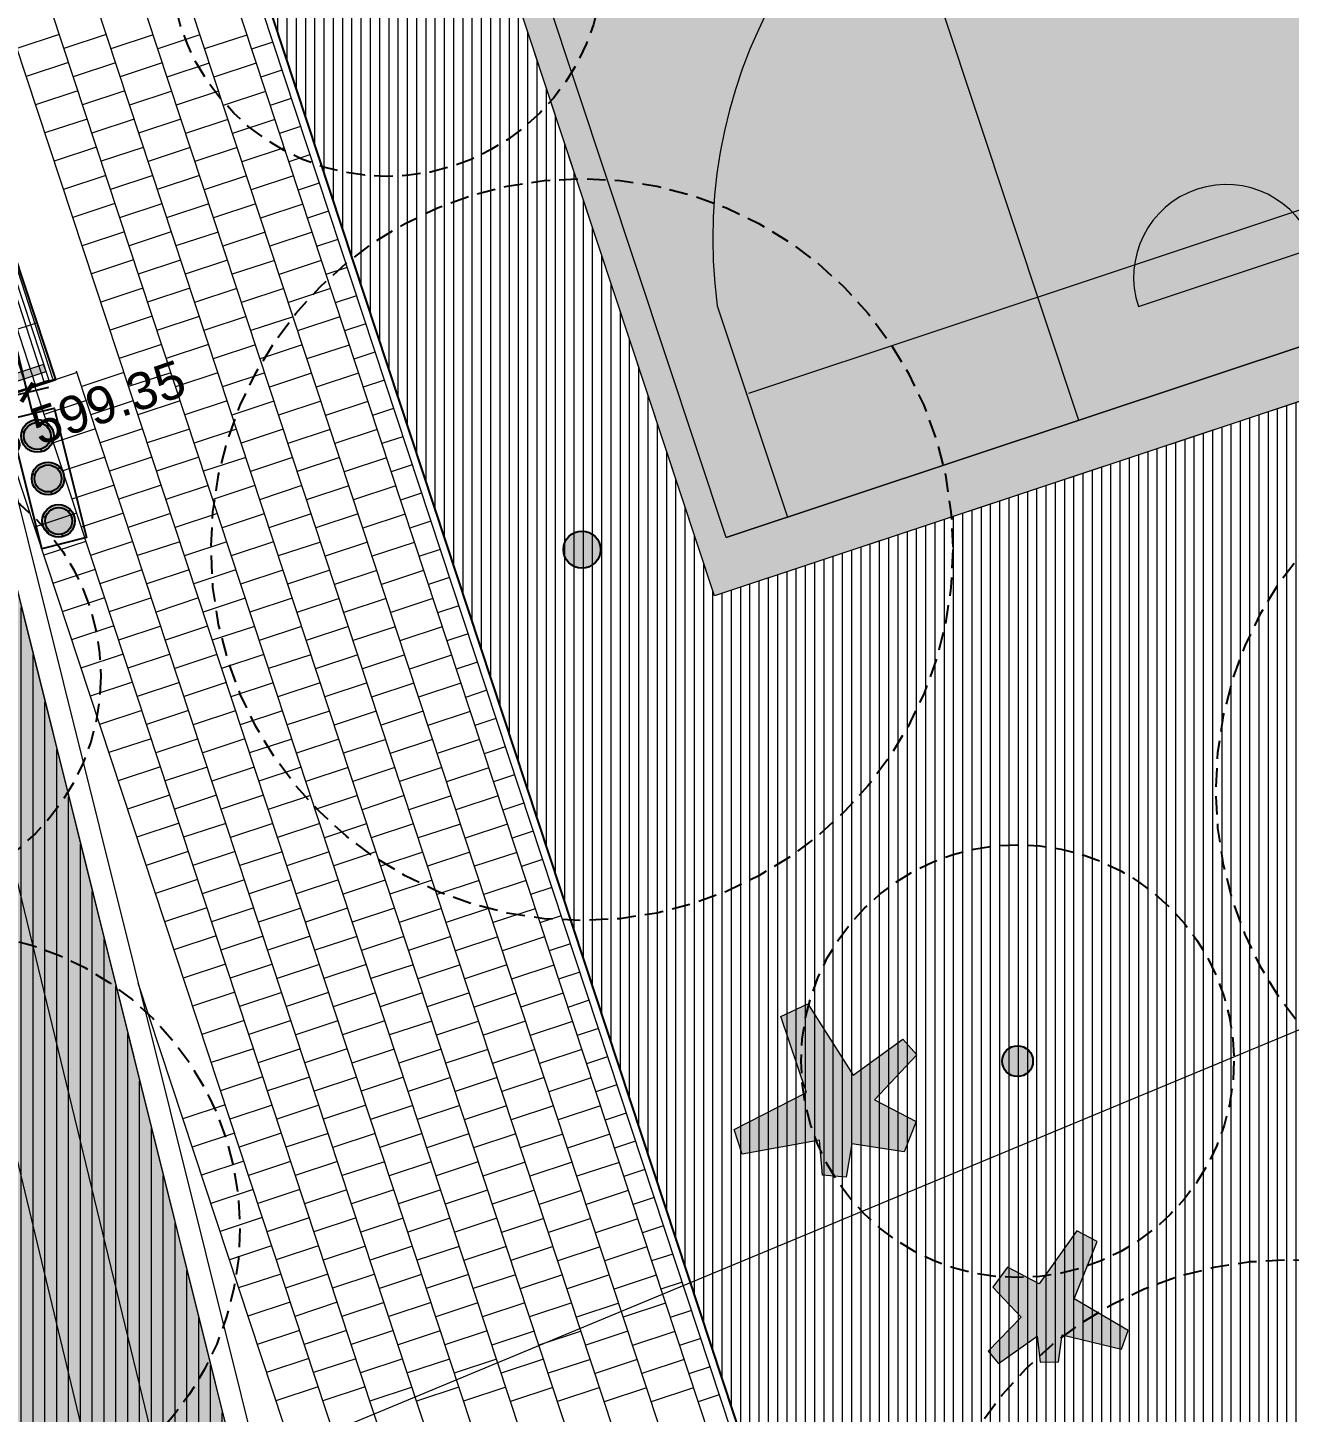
# Model space of a CAD drawing. Header units: metres. Extents: x 678805 to 1359287, y 2747329 to 5497370.
# Drawn here: x 679968.85 to 679985.86, y 2748703.69 to 2748722.35 of the extents above; entities that cross this region are included whole.
import ezdxf
from ezdxf.enums import TextEntityAlignment as Align

# ---------------------------------------------------------------- set-up
doc = ezdxf.new("R2010")
doc.units = ezdxf.units.M
doc.linetypes.add('XREF_MON_BUILDINGS$0$DASHEDX2', pattern=[1.5, 1, -0.5])
doc.linetypes.add('XREF_MON_SFT_TREES$0$HIDDEN', pattern=[0.375, 0.25, -0.125])
for name, color, linetype in [('00_XREF_MON_HSC_PAVEMENT', 7, 'Continuous'), ('00_XREF_TWQ_BUILDINGS', 7, 'Continuous'), ('00_XREF_TWQ_SFT_TREES', 7, 'Continuous'), ('XREF_MON_BUILDINGS$0$02-L-05 Stair_Levels', 81, 'Continuous'), ('XREF_MON_BUILDINGS$0$COTAUX', 7, 'Continuous'), ('XREF_MON_GENERAL_LAYOUT$0$02-L-Edge Line Step -10cm', 6, 'Continuous'), ('XREF_MON_GENERAL_LAYOUT$0$02-L-Plan Change', 8, 'Continuous'), ('XREF_MON_HSC_FURNITURE$0$02-L-litter bin', 8, 'Continuous'), ('XREF_MON_SFT_TREES$0$SL_TREE_CANOPY', 251, 'XREF_MON_SFT_TREES$0$HIDDEN'), ('XREF_MON_SFT_TREES$0$SL_TREE_TRUNK', 251, 'Continuous')]:
    doc.layers.add(name, color=color, linetype=linetype)
for name, color, linetype, true_color in [('02-L-Waterfeatures 01', 7, 'Continuous', 0x4da6ff), ('XREF_MON_HSC_PAVEMENT$0$03-TR-Pavement_00_Dry Swale', 7, 'Continuous', 0x6e5d3a), ('XREF_MON_HSC_PAVEMENT$0$03-TR-Pavement_12_Acrylic Paint (Double Layer)', 7, 'Continuous', 0xeddfde), ('XREF_MON_SFT_TREES$0$SL_TREE_ACACIA_ETBAICA', 7, 'Continuous', 0x405700), ('XREF_MON_SFT_TREES$0$SL_TREE_ACACIA_NILOTICA', 7, 'Continuous', 0x264d00), ('XREF_MON_SFT_TREES$0$SL_TREE_ALBIZIA_LEBBECK', 7, 'Continuous', 0xa3a300), ('XREF_MON_SFT_TREES$0$SL_TREE_AZADIRACHTA_INDICA', 7, 'Continuous', 0x9ec82d)]:
    doc.layers.add(name, color=color, linetype=linetype, true_color=true_color)
for name, color, linetype, lineweight in [('XREF_MON_GENERAL_LAYOUT$0$02-L-Level Curves 0.25-0.75m', 33, 'Continuous', 5), ('XREF_MON_GENERAL_LAYOUT$0$02-L-Material Change', 251, 'Continuous', 5), ('XREF_MON_HSC_FURNITURE$0$03-PG-CBIncluded', 8, 'Continuous', 5), ('XREF_MON_HSC_FURNITURE$0$05-Railing', 8, 'Continuous', 13), ('XREF_MON_HSC_PAVEMENT$0$03-TR-Pavement_04_Dry Meadow_', 54, 'Continuous', 5)]:
    doc.layers.add(name, color=color, linetype=linetype, lineweight=lineweight)
doc.layers.add('XREF_MON_HSC_FURNITURE$0$00-AUX', color=2, linetype='Continuous', plot=False)
for name, color, linetype, lineweight, true_color in [('XREF_MON_HSC_PAVEMENT$0$02-L-Joints-Paviment_07_Natural Stone', 7, 'Continuous', 5, 0x998833), ('XREF_MON_HSC_PAVEMENT$0$02-L-Joints-Paviment_07_Precast Concrete Blocks 60X40', 7, 'Continuous', 5, 0x999999), ('XREF_MON_HSC_PAVEMENT$0$03-TR-Pavement_02_Sealed Gravel', 7, 'Continuous', 5, 0x38321e), ('XREF_MON_HSC_PAVEMENT$0$03-TR-Pavement_04_Dry Meadow_2', 7, 'Continuous', 5, 0xe2c75d), ('XREF_MON_HSC_PAVEMENT$0$03-TR-Pavement_07_Precast Concrete Blocks 60X40', 7, 'Continuous', 5, 0x999999), ('XREF_MON_HSC_PAVEMENT$0$03-TR-Pavement_08_Natural Stone Bleachers', 7, 'Continuous', 5, 0x969696)]:
    doc.layers.add(name, color=color, linetype=linetype, lineweight=lineweight, true_color=true_color)
doc.layers.get('XREF_MON_SFT_TREES$0$SL_TREE_ACACIA_ETBAICA').off()
doc.layers.get('XREF_MON_SFT_TREES$0$SL_TREE_ACACIA_NILOTICA').off()
doc.layers.get('XREF_MON_SFT_TREES$0$SL_TREE_ALBIZIA_LEBBECK').off()
doc.layers.get('XREF_MON_SFT_TREES$0$SL_TREE_AZADIRACHTA_INDICA').off()
doc.styles.add('XREF_MON_BUILDINGS$0$E200', font='verdana.ttf', dxfattribs={"height": 0.4})
doc.styles.add('XREF_MON_BUILDINGS$0$Standard', font='arial.ttf')
doc.styles.add('XREF_MON_GENERAL_LAYOUT$0$Standard', font='arial.ttf')
doc.dimstyles.new('XREF_MON_BUILDINGS$0$E200', dxfattribs={"dimscale": 0.03, "dimtxt": 12, "dimasz": 1, "dimexe": 0.1, "dimexo": 1, "dimgap": 4, "dimtad": 1, "dimzin": 0, "dimdsep": 46, "dimtxsty": 'XREF_MON_BUILDINGS$0$E200', "dimblk1": 'XREF_MON_BUILDINGS$0$LINCOT200', "dimblk2": 'XREF_MON_BUILDINGS$0$LINCOT200', "dimsah": 1, "dimcen": 0.1, "dimdle": 0.1, "dimse1": 1, "dimse2": 1, "dimclrt": 256, "dimadec": 0, "dimazin": 0, "dimtfac": 0.015385, "dimtofl": 0, "dimtmove": 0, "dimatfit": 3, "dimldrblk": 'XREF_MON_BUILDINGS$0$LINCOT200', "dimfxl": 1, "dimtolj": 1, "dimtzin": 0, "dimarcsym": 0})

# ---------------------------------------------------------------- blocks, each defined once
blk = doc.blocks.new('*U211')
at = {"linetype": 'XREF_MON_BUILDINGS$0$DASHEDX2', "ltscale": 0.5}
for points in [[(0, -1.5), (0, 1.5)], [(1.5, 0), (-1.5, 0)]]:
    blk.add_lwpolyline(points, dxfattribs=at)
blk.add_circle((0, 0), 0.75)
at = {"ltscale": 0.3, "style": 'XREF_MON_BUILDINGS$0$Standard'}
blk.add_attdef('COTES', text='', height=2, dxfattribs=at).set_placement((4.417, -2.215), align=Align.MIDDLE)
blk = doc.blocks.new('XREF_MON_BUILDINGS$0$LINCOT200')
for p, q in [((0, -10), (0, 10)), ((0, 0), (10, 0))]:
    blk.add_line(p, q)
at = {"const_width": 1.88}
blk.add_lwpolyline([(3.54, -3.54), (-3.54, 3.54)], dxfattribs=at)
at = {"layer": 'XREF_MON_BUILDINGS$0$COTAUX'}
blk.add_line((0, 0), (-1.25, 0), dxfattribs=at)
blk = doc.blocks.new('*D127')
at = {"layer": 'DEFPOINTS', "color": 0, "ltscale": 0.3, "transparency": 16777216}
for p in [(679961.842, 2748746.295), (679961.083, 2748746.111), (679968.087, 2748717.252)]:
    blk.add_point(p, dxfattribs=at)
at = {"layer": 'XREF_MON_BUILDINGS$0$02-L-05 Stair_Levels', "color": 0, "lineweight": -2, "ltscale": 0.3, "transparency": 16777216}
blk.add_line((679968.838, 2748717.466), (679961.849, 2748746.266), dxfattribs=at)
at = {"layer": 'XREF_MON_BUILDINGS$0$02-L-05 Stair_Levels', "color": 0, "lineweight": -2, "ltscale": 0.3, "transparency": 16777216, "xscale": 0.03, "yscale": 0.03, "zscale": 0.03}
for p, rotation in [((679961.842, 2748746.295), 103.6409030613184), ((679968.845, 2748717.437), 283.6409030613183)]:
    blk.add_blockref('XREF_MON_BUILDINGS$0$LINCOT200', p, dxfattribs=dict(at, rotation=rotation))
at = {"layer": 'XREF_MON_BUILDINGS$0$02-L-05 Stair_Levels', "ltscale": 0.3, "transparency": 16777216, "insert": (679965.663, 2748731.943), "char_height": 0.4, "attachment_point": 5, "rotation": 283.6409, "style": 'XREF_MON_BUILDINGS$0$E200'}
blk.add_mtext('\\A1;29.70', dxfattribs=at)
blk = doc.blocks.new('XREF_MON_SFT_TREES$0$Acacia etbaica')
h = blk.add_hatch()
h.set_pattern_fill('ANSI31', color=256, scale=0.1)
edge = h.paths.add_edge_path()
edge.add_arc((0, 0), 3, 0, 360)
at = {"layer": 'XREF_MON_SFT_TREES$0$SL_TREE_TRUNK'}
h = blk.add_hatch(color=256, dxfattribs=at)
h.dxf.hatch_style = 1
edge = h.paths.add_edge_path()
edge.add_arc((0, 0), 0.15, 286.4511, 569.1271)
edge.add_arc((0, 0), 0.15, 209.1271, 286.4511)
at = {"layer": 'XREF_MON_SFT_TREES$0$SL_TREE_CANOPY'}
blk.add_circle((0, 0), 3, dxfattribs=at)
at = {"layer": 'XREF_MON_SFT_TREES$0$SL_TREE_TRUNK'}
blk.add_circle((0, 0), 0.15, dxfattribs=at)
blk.add_circle((0, 0), 0.15, dxfattribs=at)
blk = doc.blocks.new('XREF_MON_SFT_TREES$0$Albizia_lebbeck')
h = blk.add_hatch()
h.set_pattern_fill('ANSI31', color=256, scale=0.1)
edge = h.paths.add_edge_path()
edge.add_arc((0, 0), 5, -25.4481, 334.5519)
at = {"layer": 'XREF_MON_SFT_TREES$0$SL_TREE_TRUNK'}
h = blk.add_hatch(color=256, dxfattribs=at)
h.dxf.hatch_style = 1
edge = h.paths.add_edge_path()
edge.add_arc((0, 0), 0.25, 0, 360)
at = {"layer": 'XREF_MON_SFT_TREES$0$SL_TREE_CANOPY', "linetype": 'XREF_MON_SFT_TREES$0$HIDDEN'}
blk.add_circle((0, 0), 5, dxfattribs=at)
at = {"layer": 'XREF_MON_SFT_TREES$0$SL_TREE_TRUNK'}
blk.add_circle((0, 0), 0.25, dxfattribs=at)
blk = doc.blocks.new('XREF_MON_SFT_TREES$0$Acacia Nilotica D')
h = blk.add_hatch()
h.set_pattern_fill('ANSI31', color=256, scale=0.1)
edge = h.paths.add_edge_path()
edge.add_arc((0, 0), 4, -0.0001, 359.9999)
at = {"layer": 'XREF_MON_SFT_TREES$0$SL_TREE_TRUNK'}
h = blk.add_hatch(color=256, dxfattribs=at)
h.dxf.hatch_style = 1
edge = h.paths.add_edge_path()
edge.add_arc((0, 0), 0.25, 0, 360)
at = {"layer": 'XREF_MON_SFT_TREES$0$SL_TREE_CANOPY', "linetype": 'XREF_MON_SFT_TREES$0$HIDDEN'}
blk.add_circle((0, 0), 4, dxfattribs=at)
at = {"layer": 'XREF_MON_SFT_TREES$0$SL_TREE_TRUNK'}
blk.add_circle((0, 0), 0.25, dxfattribs=at)
blk = doc.blocks.new('XREF_MON_SFT_TREES$0$Azadiracta.C')
h = blk.add_hatch()
h.set_pattern_fill('ANSI31', color=256, scale=0.08333)
edge = h.paths.add_edge_path()
edge.add_arc((0, 0), 2.917, 0, 360)
at = {"layer": 'XREF_MON_SFT_TREES$0$SL_TREE_TRUNK'}
h = blk.add_hatch(color=256, dxfattribs=at)
h.dxf.hatch_style = 1
edge = h.paths.add_edge_path()
edge.add_arc((0, 0), 0.208, 0, 360)
at = {"layer": 'XREF_MON_SFT_TREES$0$SL_TREE_CANOPY', "linetype": 'XREF_MON_SFT_TREES$0$HIDDEN'}
blk.add_circle((0, 0), 2.917, dxfattribs=at)
at = {"layer": 'XREF_MON_SFT_TREES$0$SL_TREE_TRUNK'}
blk.add_circle((0, 0), 0.208, dxfattribs=at)
blk = doc.blocks.new('XREF_MON_SFT_TREES')
at = {"layer": 'XREF_MON_SFT_TREES$0$SL_TREE_ACACIA_ETBAICA', "rotation": 25.44812939262281}
blk.add_blockref('XREF_MON_SFT_TREES$0$Acacia etbaica', (679966.836, 2748713.613), dxfattribs=at)
at = {"layer": 'XREF_MON_SFT_TREES$0$SL_TREE_ACACIA_NILOTICA', "rotation": 25.44819483249446}
blk.add_blockref('XREF_MON_SFT_TREES$0$Acacia Nilotica D', (679967.713, 2748706.168), dxfattribs=at)
at = {"layer": 'XREF_MON_SFT_TREES$0$SL_TREE_ALBIZIA_LEBBECK', "rotation": 25.44812939262281}
for p in [(679976.323, 2748715.317), (679989.87, 2748712.075), (679985.847, 2748700.747)]:
    blk.add_blockref('XREF_MON_SFT_TREES$0$Albizia_lebbeck', p, dxfattribs=at)
at = {"layer": 'XREF_MON_SFT_TREES$0$SL_TREE_AZADIRACHTA_INDICA'}
for p in [(679973.692, 2748723.263), (679982.195, 2748708.423)]:
    blk.add_blockref('XREF_MON_SFT_TREES$0$Azadiracta.C', p, dxfattribs=at)
blk = doc.blocks.new('XREF_MON_HSC_PAVEMENT')
at = {"layer": 'XREF_MON_HSC_PAVEMENT$0$03-TR-Pavement_02_Sealed Gravel', "linetype": 'Continuous'}
h = blk.add_hatch(dxfattribs=at)
h.set_pattern_fill('ANSI31', color=256, scale=0.0393, angle=45)
h.set_pattern_definition([(90, (652974.11672, 2717198.73223), (-0.1247775, 0), [])])
h.paths.add_polyline_path([(679968.866, 2748742.603), (679983.868, 2748747.571), (679993.107, 2748719.677), (679978.111, 2748714.692)], flags=16)
h.paths.add_polyline_path([(679998.133, 2748710.307), (680003.902, 2748713.034), (680005.419, 2748708.439), (680000.185, 2748705.967)], flags=16)
h.paths.add_polyline_path([(679963.902, 2748747.461), (679988.621, 2748759.303), (680006.998, 2748703.659), (679982.255, 2748691.885)])
at = {"layer": 'XREF_MON_HSC_PAVEMENT$0$03-TR-Pavement_04_Dry Meadow_', "linetype": 'Continuous'}
h = blk.add_hatch(dxfattribs=at)
h.set_pattern_fill('ANSI31', color=256, scale=0.0502, angle=45)
h.paths.add_polyline_path([(679956.694, 2748713.49), (679968.087, 2748717.252), (679975.132, 2748689.046), (679963.901, 2748691.661)])
at = {"layer": 'XREF_MON_HSC_PAVEMENT$0$03-TR-Pavement_04_Dry Meadow_2', "ltscale": 2, "transparency": 33554687}
h = blk.add_hatch(dxfattribs=at)
h.set_pattern_fill('AR-CONC', color=256, scale=0.0067, angle=290)
h.paths.add_polyline_path([(679956.694, 2748713.49), (679968.087, 2748717.252), (679975.132, 2748689.046), (679963.901, 2748691.661)])
at = {"layer": 'XREF_MON_HSC_PAVEMENT$0$03-TR-Pavement_08_Natural Stone Bleachers', "ltscale": 0.3}
h = blk.add_hatch(dxfattribs=at)
h.set_pattern_fill('ANSI31', color=256, scale=0.0393, angle=243)
h.set_pattern_definition([(288, (0, 0), (0.118670454462, 0.0385583680156), [])])
h.paths.add_polyline_path([(679968.087, 2748717.252), (679969.226, 2748717.629), (679964.585, 2748731.682), (679965.726, 2748732.058), (679961.083, 2748746.111), (679960.331, 2748744.575), (679959.574, 2748743.028), (679958.822, 2748741.493), (679958.069, 2748739.947), (679957.31, 2748738.404), (679956.555, 2748736.863), (679955.803, 2748735.327), (679955.046, 2748733.78), (679954.295, 2748732.24), (679953.536, 2748730.698), (679952.782, 2748729.156), (679952.027, 2748727.615), (679956.694, 2748713.49)])
at = {"layer": 'XREF_MON_HSC_PAVEMENT$0$03-TR-Pavement_12_Acrylic Paint (Double Layer)', "linetype": 'Continuous'}
h = blk.add_hatch(color=256, dxfattribs=at)
h.dxf.hatch_style = 1
h.paths.add_polyline_path([(679968.866, 2748742.603), (679983.868, 2748747.571), (679993.107, 2748719.677), (679978.111, 2748714.692)])
at = {"layer": 'XREF_MON_HSC_PAVEMENT$0$02-L-Joints-Paviment_07_Natural Stone'}
blk.add_lwpolyline([(679968.979, 2748718.373), (679956.444, 2748714.25)], dxfattribs=at)
at = {"layer": 'XREF_MON_HSC_PAVEMENT$0$02-L-Joints-Paviment_07_Precast Concrete Blocks 60X40'}
for points in [[(679969.276, 2748722.259), (679968.706, 2748722.071)], [(679969.908, 2748722.258), (679969.339, 2748722.069)], [(679970.541, 2748722.256), (679969.971, 2748722.068)], [(679971.173, 2748722.254), (679970.604, 2748722.066)], [(679971.806, 2748722.252), (679971.236, 2748722.064)], [(679972.154, 2748722.157), (679971.868, 2748722.062)], [(679969.401, 2748721.88), (679968.832, 2748721.691)], [(679970.034, 2748721.878), (679969.464, 2748721.69)], [(679970.666, 2748721.876), (679970.097, 2748721.688)], [(679971.299, 2748721.874), (679970.729, 2748721.686)], [(679971.931, 2748721.872), (679971.361, 2748721.684)], [(679972.279, 2748721.777), (679971.994, 2748721.683)], [(679969.527, 2748721.5), (679968.957, 2748721.312)], [(679970.159, 2748721.498), (679969.59, 2748721.31)], [(679970.792, 2748721.496), (679970.222, 2748721.308)], [(679971.424, 2748721.494), (679970.854, 2748721.306)], [(679972.057, 2748721.493), (679971.487, 2748721.304)], [(679972.404, 2748721.397), (679972.119, 2748721.303)], [(679969.652, 2748721.12), (679969.082, 2748720.932)], [(679970.285, 2748721.118), (679969.715, 2748720.93)], [(679970.917, 2748721.116), (679970.347, 2748720.928)], [(679971.55, 2748721.115), (679970.98, 2748720.926)], [(679972.182, 2748721.113), (679971.612, 2748720.925)], [(679972.53, 2748721.017), (679972.245, 2748720.923)], [(679969.778, 2748720.74), (679969.208, 2748720.552)], [(679970.41, 2748720.738), (679969.84, 2748720.55)], [(679971.043, 2748720.737), (679970.473, 2748720.548)], [(679971.675, 2748720.735), (679971.105, 2748720.547)], [(679972.307, 2748720.733), (679971.738, 2748720.545)], [(679972.655, 2748720.637), (679972.37, 2748720.543)], [(679969.903, 2748720.36), (679969.333, 2748720.172)], [(679970.536, 2748720.358), (679969.966, 2748720.17)], [(679971.168, 2748720.357), (679970.598, 2748720.169)], [(679971.8, 2748720.355), (679971.231, 2748720.167)], [(679972.433, 2748720.353), (679971.863, 2748720.165)], [(679972.781, 2748720.257), (679972.496, 2748720.163)], [(679970.028, 2748719.98), (679969.459, 2748719.792)], [(679970.661, 2748719.979), (679970.091, 2748719.79)], [(679971.293, 2748719.977), (679970.724, 2748719.789)], [(679971.926, 2748719.975), (679971.356, 2748719.787)], [(679972.558, 2748719.973), (679971.989, 2748719.785)], [(679972.906, 2748719.878), (679972.621, 2748719.783)], [(679970.154, 2748719.601), (679969.584, 2748719.412)], [(679970.786, 2748719.599), (679970.217, 2748719.411)], [(679971.419, 2748719.597), (679970.849, 2748719.409)], [(679972.051, 2748719.595), (679971.482, 2748719.407)], [(679972.684, 2748719.594), (679972.114, 2748719.405)], [(679973.032, 2748719.498), (679972.746, 2748719.404)], [(679970.279, 2748719.221), (679969.71, 2748719.033)], [(679970.912, 2748719.219), (679970.342, 2748719.031)], [(679971.544, 2748719.217), (679970.975, 2748719.029)], [(679972.177, 2748719.215), (679971.607, 2748719.027)], [(679972.809, 2748719.214), (679972.239, 2748719.026)], [(679973.157, 2748719.118), (679972.872, 2748719.024)], [(679970.405, 2748718.841), (679969.835, 2748718.653)], [(679971.037, 2748718.839), (679970.468, 2748718.651)], [(679971.67, 2748718.837), (679971.1, 2748718.649)], [(679972.302, 2748718.836), (679971.732, 2748718.647)], [(679972.935, 2748718.834), (679972.365, 2748718.646)], [(679973.283, 2748718.738), (679972.997, 2748718.644)], [(679970.53, 2748718.461), (679969.961, 2748718.273)], [(679971.163, 2748718.459), (679970.593, 2748718.271)], [(679971.795, 2748718.458), (679971.225, 2748718.269)], [(679972.428, 2748718.456), (679971.858, 2748718.268)], [(679973.06, 2748718.454), (679972.49, 2748718.266)], [(679973.408, 2748718.358), (679973.123, 2748718.264)], [(679970.656, 2748718.081), (679970.086, 2748717.893)], [(679971.288, 2748718.079), (679970.718, 2748717.891)], [(679971.921, 2748718.078), (679971.351, 2748717.89)], [(679972.553, 2748718.076), (679971.983, 2748717.888)], [(679973.185, 2748718.074), (679972.616, 2748717.886)], [(679973.533, 2748717.978), (679973.248, 2748717.884)], [(679969.516, 2748717.705), (679968.946, 2748717.517)], [(679970.149, 2748717.703), (679969.579, 2748717.515)], [(679970.781, 2748717.701), (679970.211, 2748717.513)], [(679971.414, 2748717.7), (679970.844, 2748717.512)], [(679972.046, 2748717.698), (679971.476, 2748717.51)], [(679972.678, 2748717.696), (679972.109, 2748717.508)], [(679973.311, 2748717.694), (679972.741, 2748717.506)], [(679973.659, 2748717.599), (679973.374, 2748717.504)], [(679969.642, 2748717.325), (679969.072, 2748717.137)], [(679970.274, 2748717.323), (679969.704, 2748717.135)], [(679970.907, 2748717.322), (679970.337, 2748717.133)], [(679971.539, 2748717.32), (679970.969, 2748717.132)], [(679972.171, 2748717.318), (679971.602, 2748717.13)], [(679972.804, 2748717.316), (679972.234, 2748717.128)], [(679973.436, 2748717.315), (679972.867, 2748717.126)], [(679973.784, 2748717.219), (679973.499, 2748717.125)], [(679969.767, 2748716.945), (679969.197, 2748716.757)], [(679970.399, 2748716.944), (679969.83, 2748716.755)], [(679971.032, 2748716.942), (679970.462, 2748716.754)], [(679971.664, 2748716.94), (679971.095, 2748716.752)], [(679972.297, 2748716.938), (679971.727, 2748716.75)], [(679972.929, 2748716.936), (679972.36, 2748716.748)], [(679973.562, 2748716.935), (679972.992, 2748716.747)], [(679973.91, 2748716.839), (679973.624, 2748716.745)], [(679969.892, 2748716.565), (679969.323, 2748716.377)], [(679970.525, 2748716.564), (679969.955, 2748716.376)], [(679971.157, 2748716.562), (679970.588, 2748716.374)], [(679971.79, 2748716.56), (679971.22, 2748716.372)], [(679972.422, 2748716.558), (679971.853, 2748716.37)], [(679973.055, 2748716.557), (679972.485, 2748716.369)], [(679973.687, 2748716.555), (679973.117, 2748716.367)], [(679974.035, 2748716.459), (679973.75, 2748716.365)], [(679970.018, 2748716.186), (679969.448, 2748715.998)], [(679970.65, 2748716.184), (679970.081, 2748715.996)], [(679971.283, 2748716.182), (679970.713, 2748715.994)], [(679971.915, 2748716.18), (679971.346, 2748715.992)], [(679972.548, 2748716.179), (679971.978, 2748715.99)], [(679973.18, 2748716.177), (679972.61, 2748715.989)], [(679973.813, 2748716.175), (679973.243, 2748715.987)], [(679974.161, 2748716.079), (679973.875, 2748715.985)], [(679969.511, 2748715.808), (679968.941, 2748715.619)], [(679970.143, 2748715.806), (679969.574, 2748715.618)], [(679970.776, 2748715.804), (679970.206, 2748715.616)], [(679971.408, 2748715.802), (679970.839, 2748715.614)], [(679972.041, 2748715.801), (679971.471, 2748715.612)], [(679972.673, 2748715.799), (679972.103, 2748715.611)], [(679973.306, 2748715.797), (679972.736, 2748715.609)], [(679973.938, 2748715.795), (679973.368, 2748715.607)], [(679974.286, 2748715.7), (679974.001, 2748715.605)], [(679969.636, 2748715.428), (679969.067, 2748715.24)], [(679970.269, 2748715.426), (679969.699, 2748715.238)], [(679970.901, 2748715.424), (679970.331, 2748715.236)], [(679971.534, 2748715.422), (679970.964, 2748715.234)], [(679972.166, 2748715.421), (679971.596, 2748715.233)], [(679972.799, 2748715.419), (679972.229, 2748715.231)], [(679973.431, 2748715.417), (679972.861, 2748715.229)], [(679974.063, 2748715.415), (679973.494, 2748715.227)], [(679974.411, 2748715.32), (679974.126, 2748715.226)], [(679969.762, 2748715.048), (679969.192, 2748714.86)], [(679970.394, 2748715.046), (679969.824, 2748714.858)], [(679971.027, 2748715.044), (679970.457, 2748714.856)], [(679971.659, 2748715.043), (679971.089, 2748714.855)], [(679972.292, 2748715.041), (679971.722, 2748714.853)], [(679972.924, 2748715.039), (679972.354, 2748714.851)], [(679973.556, 2748715.037), (679972.987, 2748714.849)], [(679974.189, 2748715.036), (679973.619, 2748714.847)], [(679974.537, 2748714.94), (679974.252, 2748714.846)], [(679969.887, 2748714.668), (679969.317, 2748714.48)], [(679970.52, 2748714.666), (679969.95, 2748714.478)], [(679971.152, 2748714.665), (679970.582, 2748714.476)], [(679971.785, 2748714.663), (679971.215, 2748714.475)], [(679972.417, 2748714.661), (679971.847, 2748714.473)], [(679973.049, 2748714.659), (679972.48, 2748714.471)], [(679973.682, 2748714.658), (679973.112, 2748714.469)], [(679974.314, 2748714.656), (679973.745, 2748714.468)], [(679974.662, 2748714.56), (679974.377, 2748714.466)], [(679970.013, 2748714.288), (679969.443, 2748714.1)], [(679970.645, 2748714.287), (679970.075, 2748714.098)], [(679971.277, 2748714.285), (679970.708, 2748714.097)], [(679971.91, 2748714.283), (679971.34, 2748714.095)], [(679972.542, 2748714.281), (679971.973, 2748714.093)], [(679973.175, 2748714.279), (679972.605, 2748714.091)], [(679973.807, 2748714.278), (679973.238, 2748714.09)], [(679974.44, 2748714.276), (679973.87, 2748714.088)], [(679974.788, 2748714.18), (679974.503, 2748714.086)], [(679970.138, 2748713.908), (679969.568, 2748713.72)], [(679970.77, 2748713.907), (679970.201, 2748713.719)], [(679971.403, 2748713.905), (679970.833, 2748713.717)], [(679972.035, 2748713.903), (679971.466, 2748713.715)], [(679972.668, 2748713.901), (679972.098, 2748713.713)], [(679973.3, 2748713.9), (679972.731, 2748713.712)], [(679973.933, 2748713.898), (679973.363, 2748713.71)], [(679974.565, 2748713.896), (679973.996, 2748713.708)], [(679974.913, 2748713.8), (679974.628, 2748713.706)], [(679970.263, 2748713.529), (679969.694, 2748713.341)], [(679970.896, 2748713.527), (679970.326, 2748713.339)], [(679971.528, 2748713.525), (679970.959, 2748713.337)], [(679972.161, 2748713.523), (679971.591, 2748713.335)], [(679972.793, 2748713.522), (679972.224, 2748713.333)], [(679973.426, 2748713.52), (679972.856, 2748713.332)], [(679974.058, 2748713.518), (679973.488, 2748713.33)], [(679974.691, 2748713.516), (679974.121, 2748713.328)], [(679975.039, 2748713.421), (679974.753, 2748713.326)], [(679970.389, 2748713.149), (679969.819, 2748712.961)], [(679971.021, 2748713.147), (679970.452, 2748712.959)], [(679971.654, 2748713.145), (679971.084, 2748712.957)], [(679972.286, 2748713.144), (679971.717, 2748712.955)], [(679972.919, 2748713.142), (679972.349, 2748712.954)], [(679973.551, 2748713.14), (679972.981, 2748712.952)], [(679974.184, 2748713.138), (679973.614, 2748712.95)], [(679974.816, 2748713.136), (679974.246, 2748712.948)], [(679975.164, 2748713.041), (679974.879, 2748712.947)], [(679970.514, 2748712.769), (679969.945, 2748712.581)], [(679971.147, 2748712.767), (679970.577, 2748712.579)], [(679971.779, 2748712.765), (679971.21, 2748712.577)], [(679972.412, 2748712.764), (679971.842, 2748712.576)], [(679973.044, 2748712.762), (679972.474, 2748712.574)], [(679973.677, 2748712.76), (679973.107, 2748712.572)], [(679974.309, 2748712.758), (679973.739, 2748712.57)], [(679974.942, 2748712.757), (679974.372, 2748712.569)], [(679975.289, 2748712.661), (679975.004, 2748712.567)], [(679970.64, 2748712.389), (679970.07, 2748712.201)], [(679971.272, 2748712.387), (679970.703, 2748712.199)], [(679971.905, 2748712.386), (679971.335, 2748712.198)], [(679972.537, 2748712.384), (679971.967, 2748712.196)], [(679973.17, 2748712.382), (679972.6, 2748712.194)], [(679973.802, 2748712.38), (679973.232, 2748712.192)], [(679974.434, 2748712.379), (679973.865, 2748712.19)], [(679975.067, 2748712.377), (679974.497, 2748712.189)], [(679975.415, 2748712.281), (679975.13, 2748712.187)], [(679970.765, 2748712.009), (679970.195, 2748711.821)], [(679971.398, 2748712.008), (679970.828, 2748711.819)], [(679972.03, 2748712.006), (679971.46, 2748711.818)], [(679972.663, 2748712.004), (679972.093, 2748711.816)], [(679973.295, 2748712.002), (679972.725, 2748711.814)], [(679973.927, 2748712.001), (679973.358, 2748711.812)], [(679974.56, 2748711.999), (679973.99, 2748711.811)], [(679975.192, 2748711.997), (679974.623, 2748711.809)], [(679975.54, 2748711.901), (679975.255, 2748711.807)], [(679970.891, 2748711.63), (679970.321, 2748711.441)], [(679971.523, 2748711.628), (679970.953, 2748711.44)], [(679972.156, 2748711.626), (679971.586, 2748711.438)], [(679972.788, 2748711.624), (679972.218, 2748711.436)], [(679973.42, 2748711.622), (679972.851, 2748711.434)], [(679974.053, 2748711.621), (679973.483, 2748711.433)], [(679974.685, 2748711.619), (679974.116, 2748711.431)], [(679975.318, 2748711.617), (679974.748, 2748711.429)], [(679975.666, 2748711.521), (679975.381, 2748711.427)], [(679971.016, 2748711.25), (679970.446, 2748711.062)], [(679971.649, 2748711.248), (679971.079, 2748711.06)], [(679972.281, 2748711.246), (679971.711, 2748711.058)], [(679972.913, 2748711.244), (679972.344, 2748711.056)], [(679973.546, 2748711.243), (679972.976, 2748711.055)], [(679974.178, 2748711.241), (679973.609, 2748711.053)], [(679974.811, 2748711.239), (679974.241, 2748711.051)], [(679975.443, 2748711.237), (679974.874, 2748711.049)], [(679975.791, 2748711.142), (679975.506, 2748711.047)], [(679971.141, 2748710.87), (679970.572, 2748710.682)], [(679971.774, 2748710.868), (679971.204, 2748710.68)], [(679972.406, 2748710.866), (679971.837, 2748710.678)], [(679973.039, 2748710.865), (679972.469, 2748710.676)], [(679973.671, 2748710.863), (679973.102, 2748710.675)], [(679974.304, 2748710.861), (679973.734, 2748710.673)], [(679974.936, 2748710.859), (679974.366, 2748710.671)], [(679975.569, 2748710.858), (679974.999, 2748710.669)], [(679975.917, 2748710.762), (679975.631, 2748710.668)], [(679971.267, 2748710.49), (679970.697, 2748710.302)], [(679971.899, 2748710.488), (679971.33, 2748710.3)], [(679972.532, 2748710.487), (679971.962, 2748710.298)], [(679973.164, 2748710.485), (679972.595, 2748710.297)], [(679973.797, 2748710.483), (679973.227, 2748710.295)], [(679974.429, 2748710.481), (679973.859, 2748710.293)], [(679975.062, 2748710.479), (679974.492, 2748710.291)], [(679975.694, 2748710.478), (679975.124, 2748710.29)], [(679976.042, 2748710.382), (679975.757, 2748710.288)], [(679971.392, 2748710.11), (679970.823, 2748709.922)], [(679972.025, 2748710.108), (679971.455, 2748709.92)], [(679972.657, 2748710.107), (679972.088, 2748709.919)], [(679973.29, 2748710.105), (679972.72, 2748709.917)], [(679973.922, 2748710.103), (679973.352, 2748709.915)], [(679974.555, 2748710.101), (679973.985, 2748709.913)], [(679975.187, 2748710.1), (679974.617, 2748709.912)], [(679975.82, 2748710.098), (679975.25, 2748709.91)], [(679976.168, 2748710.002), (679975.882, 2748709.908)], [(679971.518, 2748709.73), (679970.948, 2748709.542)], [(679972.15, 2748709.729), (679971.581, 2748709.541)], [(679972.783, 2748709.727), (679972.213, 2748709.539)], [(679973.415, 2748709.725), (679972.845, 2748709.537)], [(679974.048, 2748709.723), (679973.478, 2748709.535)], [(679974.68, 2748709.722), (679974.11, 2748709.533)], [(679975.312, 2748709.72), (679974.743, 2748709.532)], [(679975.945, 2748709.718), (679975.375, 2748709.53)], [(679976.293, 2748709.622), (679976.008, 2748709.528)], [(679971.643, 2748709.351), (679971.073, 2748709.162)], [(679972.276, 2748709.349), (679971.706, 2748709.161)], [(679972.908, 2748709.347), (679972.338, 2748709.159)], [(679973.541, 2748709.345), (679972.971, 2748709.157)], [(679974.173, 2748709.344), (679973.603, 2748709.155)], [(679974.805, 2748709.342), (679974.236, 2748709.154)], [(679975.438, 2748709.34), (679974.868, 2748709.152)], [(679976.07, 2748709.338), (679975.501, 2748709.15)], [(679976.418, 2748709.243), (679976.133, 2748709.148)], [(679971.769, 2748708.971), (679971.199, 2748708.783)], [(679972.401, 2748708.969), (679971.831, 2748708.781)], [(679973.034, 2748708.967), (679972.464, 2748708.779)], [(679973.666, 2748708.965), (679973.096, 2748708.777)], [(679974.298, 2748708.964), (679973.729, 2748708.776)], [(679974.931, 2748708.962), (679974.361, 2748708.774)], [(679975.563, 2748708.96), (679974.994, 2748708.772)], [(679976.196, 2748708.958), (679975.626, 2748708.77)], [(679976.544, 2748708.863), (679976.259, 2748708.768)], [(679971.894, 2748708.591), (679971.324, 2748708.403)], [(679972.527, 2748708.589), (679971.957, 2748708.401)], [(679973.159, 2748708.587), (679972.589, 2748708.399)], [(679973.791, 2748708.586), (679973.222, 2748708.398)], [(679974.424, 2748708.584), (679973.854, 2748708.396)], [(679975.056, 2748708.582), (679974.487, 2748708.394)], [(679975.689, 2748708.58), (679975.119, 2748708.392)], [(679976.321, 2748708.579), (679975.752, 2748708.39)], [(679976.669, 2748708.483), (679976.384, 2748708.389)], [(679972.019, 2748708.211), (679971.45, 2748708.023)], [(679972.652, 2748708.209), (679972.082, 2748708.021)], [(679973.284, 2748708.208), (679972.715, 2748708.019)], [(679973.917, 2748708.206), (679973.347, 2748708.018)], [(679974.549, 2748708.204), (679973.98, 2748708.016)], [(679975.182, 2748708.202), (679974.612, 2748708.014)], [(679975.814, 2748708.201), (679975.244, 2748708.012)], [(679976.447, 2748708.199), (679975.877, 2748708.011)], [(679976.795, 2748708.103), (679976.509, 2748708.009)], [(679971.512, 2748707.833), (679970.943, 2748707.645)], [(679972.145, 2748707.831), (679971.575, 2748707.643)], [(679972.777, 2748707.83), (679972.208, 2748707.641)], [(679973.41, 2748707.828), (679972.84, 2748707.64)], [(679974.042, 2748707.826), (679973.473, 2748707.638)], [(679974.675, 2748707.824), (679974.105, 2748707.636)], [(679975.307, 2748707.822), (679974.737, 2748707.634)], [(679975.94, 2748707.821), (679975.37, 2748707.633)], [(679976.572, 2748707.819), (679976.002, 2748707.631)], [(679976.92, 2748707.723), (679976.635, 2748707.629)], [(679971.638, 2748707.453), (679971.068, 2748707.265)], [(679972.27, 2748707.451), (679971.701, 2748707.263)], [(679972.903, 2748707.45), (679972.333, 2748707.262)], [(679973.535, 2748707.448), (679972.966, 2748707.26)], [(679974.168, 2748707.446), (679973.598, 2748707.258)], [(679974.8, 2748707.444), (679974.23, 2748707.256)], [(679975.433, 2748707.443), (679974.863, 2748707.254)], [(679976.065, 2748707.441), (679975.495, 2748707.253)], [(679976.698, 2748707.439), (679976.128, 2748707.251)], [(679977.046, 2748707.343), (679976.76, 2748707.249)], [(679971.763, 2748707.073), (679971.194, 2748706.885)], [(679972.396, 2748707.072), (679971.826, 2748706.883)], [(679973.028, 2748707.07), (679972.459, 2748706.882)], [(679973.661, 2748707.068), (679973.091, 2748706.88)], [(679974.293, 2748707.066), (679973.723, 2748706.878)], [(679974.926, 2748707.065), (679974.356, 2748706.876)], [(679975.558, 2748707.063), (679974.988, 2748706.875)], [(679976.19, 2748707.061), (679975.621, 2748706.873)], [(679976.823, 2748707.059), (679976.253, 2748706.871)], [(679977.171, 2748706.964), (679976.886, 2748706.869)], [(679971.889, 2748706.694), (679971.319, 2748706.505)], [(679972.521, 2748706.692), (679971.952, 2748706.504)], [(679973.154, 2748706.69), (679972.584, 2748706.502)], [(679973.786, 2748706.688), (679973.216, 2748706.5)], [(679974.419, 2748706.687), (679973.849, 2748706.498)], [(679975.051, 2748706.685), (679974.481, 2748706.497)], [(679975.683, 2748706.683), (679975.114, 2748706.495)], [(679976.316, 2748706.681), (679975.746, 2748706.493)], [(679976.948, 2748706.679), (679976.379, 2748706.491)], [(679977.296, 2748706.584), (679977.011, 2748706.49)], [(679972.014, 2748706.314), (679971.444, 2748706.126)], [(679972.647, 2748706.312), (679972.077, 2748706.124)], [(679973.279, 2748706.31), (679972.709, 2748706.122)], [(679973.912, 2748706.308), (679973.342, 2748706.12)], [(679974.544, 2748706.307), (679973.974, 2748706.119)], [(679975.176, 2748706.305), (679974.607, 2748706.117)], [(679975.809, 2748706.303), (679975.239, 2748706.115)], [(679976.441, 2748706.301), (679975.872, 2748706.113)], [(679977.074, 2748706.3), (679976.504, 2748706.111)], [(679977.422, 2748706.204), (679977.137, 2748706.11)], [(679972.14, 2748705.934), (679971.57, 2748705.746)], [(679972.772, 2748705.932), (679972.202, 2748705.744)], [(679973.405, 2748705.93), (679972.835, 2748705.742)], [(679974.037, 2748705.929), (679973.467, 2748705.74)], [(679974.669, 2748705.927), (679974.1, 2748705.739)], [(679975.302, 2748705.925), (679974.732, 2748705.737)], [(679975.934, 2748705.923), (679975.365, 2748705.735)], [(679976.567, 2748705.922), (679975.997, 2748705.733)], [(679977.199, 2748705.92), (679976.63, 2748705.732)], [(679977.547, 2748705.824), (679977.262, 2748705.73)], [(679972.265, 2748705.554), (679971.695, 2748705.366)], [(679972.898, 2748705.552), (679972.328, 2748705.364)], [(679973.53, 2748705.551), (679972.96, 2748705.362)], [(679974.162, 2748705.549), (679973.593, 2748705.361)], [(679974.795, 2748705.547), (679974.225, 2748705.359)], [(679975.427, 2748705.545), (679974.858, 2748705.357)], [(679976.06, 2748705.544), (679975.49, 2748705.355)], [(679976.692, 2748705.542), (679976.123, 2748705.354)], [(679977.325, 2748705.54), (679976.755, 2748705.352)], [(679977.673, 2748705.444), (679977.387, 2748705.35)], [(679972.39, 2748705.174), (679971.821, 2748704.986)], [(679973.023, 2748705.173), (679972.453, 2748704.984)], [(679973.655, 2748705.171), (679973.086, 2748704.983)], [(679974.288, 2748705.169), (679973.718, 2748704.981)], [(679974.92, 2748705.167), (679974.351, 2748704.979)], [(679975.553, 2748705.165), (679974.983, 2748704.977)], [(679976.185, 2748705.164), (679975.616, 2748704.976)], [(679976.818, 2748705.162), (679976.248, 2748704.974)], [(679977.45, 2748705.16), (679976.88, 2748704.972)], [(679977.798, 2748705.064), (679977.513, 2748704.97)], [(679972.516, 2748704.794), (679971.946, 2748704.606)], [(679973.148, 2748704.793), (679972.579, 2748704.605)], [(679973.781, 2748704.791), (679973.211, 2748704.603)], [(679974.413, 2748704.789), (679973.844, 2748704.601)], [(679975.046, 2748704.787), (679974.476, 2748704.599)], [(679975.678, 2748704.786), (679975.108, 2748704.597)], [(679976.311, 2748704.784), (679975.741, 2748704.596)], [(679976.943, 2748704.782), (679976.373, 2748704.594)], [(679977.576, 2748704.78), (679977.006, 2748704.592)], [(679977.924, 2748704.685), (679977.638, 2748704.59)], [(679972.641, 2748704.415), (679972.072, 2748704.226)], [(679973.274, 2748704.413), (679972.704, 2748704.225)], [(679973.906, 2748704.411), (679973.337, 2748704.223)], [(679974.539, 2748704.409), (679973.969, 2748704.221)], [(679975.171, 2748704.408), (679974.601, 2748704.219)], [(679975.804, 2748704.406), (679975.234, 2748704.218)], [(679976.436, 2748704.404), (679975.866, 2748704.216)], [(679977.069, 2748704.402), (679976.499, 2748704.214)], [(679977.701, 2748704.401), (679977.131, 2748704.212)], [(679978.049, 2748704.305), (679977.764, 2748704.211)], [(679972.767, 2748704.035), (679972.197, 2748703.847)], [(679973.399, 2748704.033), (679972.83, 2748703.845)], [(679974.032, 2748704.031), (679973.462, 2748703.843)], [(679974.664, 2748704.03), (679974.094, 2748703.841)], [(679975.297, 2748704.028), (679974.727, 2748703.84)], [(679975.929, 2748704.026), (679975.359, 2748703.838)], [(679976.562, 2748704.024), (679975.992, 2748703.836)], [(679977.194, 2748704.022), (679976.624, 2748703.834)], [(679977.826, 2748704.021), (679977.257, 2748703.833)], [(679978.174, 2748703.925), (679977.889, 2748703.831)]]:
    blk.add_lwpolyline(points, dxfattribs=at)
at = {"layer": 'XREF_MON_HSC_PAVEMENT$0$03-TR-Pavement_00_Dry Swale'}
for points in [[(679961.083, 2748746.111), (679952.027, 2748727.615), (679956.692, 2748713.489), (679969.231, 2748717.611), (679964.585, 2748731.682), (679965.724, 2748732.058), (679961.083, 2748746.111)], [(679969.23, 2748717.614), (679956.694, 2748713.49)]]:
    blk.add_lwpolyline(points, dxfattribs=at)
at = {"layer": 'XREF_MON_HSC_PAVEMENT$0$03-TR-Pavement_07_Precast Concrete Blocks 60X40'}
for points in [[(679981.891, 2748691.711), (679963.455, 2748747.539)], [(679981.345, 2748691.452), (679962.91, 2748747.276)], [(679980.799, 2748691.192), (679962.364, 2748747.015)], [(679980.253, 2748690.932), (679961.819, 2748746.754)], [(679979.707, 2748690.672), (679966.009, 2748732.152)], [(679979.161, 2748690.412), (679965.439, 2748731.964)], [(679978.615, 2748690.152), (679969.51, 2748717.723)], [(679978.069, 2748689.892), (679968.941, 2748717.534)], [(679977.523, 2748689.632), (679968.378, 2748717.326)], [(679976.977, 2748689.373), (679970.339, 2748709.474)]]:
    blk.add_lwpolyline(points, dxfattribs=at)
blk = doc.blocks.new('XREF_MON_HSC_FURNITURE$0$MUGA')
at = {"true_color": 0xfcfcfc}
h = blk.add_hatch(color=7, dxfattribs=at)
h.dxf.hatch_style = 1
h.paths.add_polyline_path([(681305.146, 2750031.942), (681275.745, 2750031.974), (681275.745, 2750047.777), (681305.146, 2750047.745)])
at = {"ltscale": 0.1}
for p, q in [((681276.445, 2750032.374), (681276.445, 2750047.377)), ((681276.445, 2750047.377), (681304.445, 2750047.377)), ((681276.445, 2750047.377), (681276.445, 2750032.374)), ((681278.195, 2750046.477), (681278.195, 2750033.274)), ((681277.645, 2750041.125), (681277.645, 2750038.625))]:
    blk.add_line(p, q, dxfattribs=at)
for p, q in [((681279.445, 2750046.509), (681276.445, 2750046.509)), ((681282.245, 2750042.375), (681276.445, 2750042.375))]:
    blk.add_line(p, q)
blk.add_lwpolyline([(681305.146, 2750031.942), (681275.745, 2750031.974), (681275.745, 2750047.777), (681305.146, 2750047.745)], close=True)
for centre, radius, start, end in [((681278.195, 2750039.875), 6.75, 280.672, 79.3281), ((681277.645, 2750039.875), 1.25, 270, 90)]:
    blk.add_arc(centre, radius, start, end)
blk = doc.blocks.new('XREF_MON_HSC_FURNITURE$0$Star shaped bench - SMALL')
at = {"true_color": 0xfcfcfc}
h = blk.add_hatch(color=7, dxfattribs=at)
h.dxf.hatch_style = 1
h.paths.add_polyline_path([(-0.664, 0.412), (-0.276, 0.917), (-0.091, 0.803), (-0.38, 0.233), (-0.028, 0.246), (0, 0), (-0.35, -0.102), (-0.047, -0.864), (-0.282, -0.99), (-0.809, -0.33), (-1.529, -0.746), (-1.708, -0.496), (-1.077, 0.107), (-1.359, 0.498), (-1.118, 0.733)])
blk.add_lwpolyline([(-0.664, 0.412), (-0.276, 0.917), (-0.091, 0.803), (-0.38, 0.233), (-0.028, 0.246), (0, 0), (-0.35, -0.102), (-0.047, -0.864), (-0.282, -0.99), (-0.809, -0.33), (-1.529, -0.746), (-1.708, -0.496), (-1.077, 0.107), (-1.359, 0.498), (-1.118, 0.733)], close=True)
blk = doc.blocks.new('XREF_MON_HSC_FURNITURE$0$Star shaped bench - BIG')
at = {"true_color": 0xfcfcfc}
h = blk.add_hatch(color=7, dxfattribs=at)
h.dxf.hatch_style = 1
h.paths.add_polyline_path([(0, 0), (-0.301, 0.319), (0.105, 0.91), (-0.271, 1.171), (-0.108, 1.45), (0.335, 1.283), (0.614, 2.306), (0.96, 2.257), (0.992, 1.162), (2.065, 1.033), (2.059, 0.633), (0.929, 0.497), (1.082, -0.318), (0.81, -0.398), (0.508, 0.377)])
blk.add_lwpolyline([(0, 0), (-0.301, 0.319), (0.105, 0.91), (-0.271, 1.171), (-0.108, 1.45), (0.335, 1.283), (0.614, 2.306), (0.96, 2.257), (0.992, 1.162), (2.065, 1.033), (2.059, 0.633), (0.929, 0.497), (1.082, -0.318), (0.81, -0.398), (0.508, 0.377)], close=True)
blk = doc.blocks.new('XREF_MON_HSC_FURNITURE$0$3 concrete recycling bins')
at = {"true_color": 0xfcfcfc}
h = blk.add_hatch(color=7, dxfattribs=at)
h.dxf.hatch_style = 1
edge = h.paths.add_edge_path()
edge.add_arc((-0.59, 0), 0.22, 0, 360)
h = blk.add_hatch(color=7, dxfattribs=at)
h.dxf.hatch_style = 1
edge = h.paths.add_edge_path()
edge.add_arc((0, 0), 0.22, 0, 360)
h = blk.add_hatch(color=7, dxfattribs=at)
h.dxf.hatch_style = 1
edge = h.paths.add_edge_path()
edge.add_arc((0.59, 0), 0.22, 0, 360)
for points in [[(-0.499, 0.158), (-0.48, 0.191)], [(0.091, 0.158), (0.11, 0.191)], [(0.681, 0.158), (0.7, 0.191)], [(-0.773, 0), (-0.81, 0)], [(-0.182, 0), (-0.22, 0)], [(0.408, 0), (0.37, 0)], [(-0.499, -0.158), (-0.48, -0.191)], [(0.091, -0.158), (0.11, -0.191)], [(0.681, -0.158), (0.7, -0.191)]]:
    blk.add_lwpolyline(points)
for centre, radius in [((-0.59, 0), 0.22), ((0, 0), 0.22), ((0.59, 0), 0.22), ((-0.59, 0), 0.182), ((0, 0), 0.182), ((0.59, 0), 0.182)]:
    blk.add_circle(centre, radius)
at = {"layer": 'XREF_MON_HSC_FURNITURE$0$00-AUX'}
blk.add_lwpolyline([(-0.9, 0.311), (0.9, 0.311), (0.9, -0.311), (-0.9, -0.311)], close=True, dxfattribs=at)
blk = doc.blocks.new('XREF_MON_HSC_FURNITURE')
at = {"layer": 'XREF_MON_HSC_FURNITURE$0$05-Railing', "true_color": 0xfcfcfc}
h = blk.add_hatch(color=7, dxfattribs=at)
h.dxf.hatch_style = 1
h.paths.add_polyline_path([(679969.097, 2748717.717), (679969.065, 2748717.812), (679957.104, 2748713.837), (679957.135, 2748713.742)])
at = {"layer": 'XREF_MON_HSC_FURNITURE$0$05-Railing'}
blk.add_lwpolyline([(679969.098, 2748717.716), (679969.066, 2748717.81), (679957.104, 2748713.837), (679957.135, 2748713.742)], close=True, dxfattribs=at)
at = {"layer": 'XREF_MON_HSC_FURNITURE$0$02-L-litter bin', "rotation": 104.0231570647145}
blk.add_blockref('XREF_MON_HSC_FURNITURE$0$3 concrete recycling bins', (679969.125, 2748716.276), dxfattribs=at)
at = {"layer": 'XREF_MON_HSC_FURNITURE$0$03-PG-CBIncluded'}
for name, p, rotation in [('XREF_MON_HSC_FURNITURE$0$MUGA', (3504523.64, 2969716.881), 108.3877978591092), ('XREF_MON_HSC_FURNITURE$0$Star shaped bench - BIG', (679980.826, 2748707.608, -0.023), 115.5168767332586)]:
    blk.add_blockref(name, p, dxfattribs=dict(at, rotation=rotation))
at = {"layer": 'XREF_MON_HSC_FURNITURE$0$03-PG-CBIncluded', "xscale": -0.9999999999999996, "rotation": 98.17278858880336}
blk.add_blockref('XREF_MON_HSC_FURNITURE$0$Star shaped bench - SMALL', (679982.746, 2748704.373), dxfattribs=at)
blk = doc.blocks.new('XREF_MON_GENERAL_LAYOUT')
at = {"layer": 'XREF_MON_GENERAL_LAYOUT$0$02-L-Edge Line Step -10cm'}
blk.add_lwpolyline([(679963.902, 2748747.461), (679982.255, 2748691.885)], dxfattribs=at)
at = {"layer": 'XREF_MON_GENERAL_LAYOUT$0$02-L-Level Curves 0.25-0.75m', "ltscale": 0.3}
for points in [[(679963.404, 2748739.085), (679965.406, 2748733.021), (679964.33, 2748732.455), (679967.737, 2748722.138), (679966.66, 2748721.571), (679968.087, 2748717.252), (679967.216, 2748716.965), (679974.009, 2748689.024), (679931.58, 2748675.968), (679927.92, 2748681.879), (679917.883, 2748678.566), (679916.733, 2748679.435), (679919.099, 2748672.274), (679898.295, 2748665.707), (679848.514, 2748694.261)], [(679946.413, 2748755.011), (679945.128, 2748754.052), (679956.448, 2748743.89), (679961.322, 2748745.388), (679962.821, 2748740.851), (679961.744, 2748740.284), (679965.151, 2748729.967), (679964.074, 2748729.401), (679967.482, 2748719.084), (679966.405, 2748718.518), (679966.947, 2748716.876), (679966.397, 2748716.694), (679972.998, 2748689.257)], [(680015.471, 2748721.086), (679971.672, 2748702.898), (679974.961, 2748688.805)]]:
    blk.add_lwpolyline(points, dxfattribs=at)
at = {"layer": 'XREF_MON_GENERAL_LAYOUT$0$02-L-Material Change'}
for p, q in [((679968.101, 2748720.733), (679969.136, 2748717.599)), ((679969.136, 2748717.599), (679968.851, 2748717.505))]:
    blk.add_line(p, q, dxfattribs=at)
at = {"layer": 'XREF_MON_GENERAL_LAYOUT$0$02-L-Material Change', "ltscale": 0.3}
blk.add_lwpolyline([(679963.716, 2748747.705), (679982.259, 2748691.554), (680007.184, 2748703.415), (679988.617, 2748759.633)], close=True, dxfattribs=at)
at = {"layer": 'XREF_MON_GENERAL_LAYOUT$0$02-L-Material Change'}
blk.add_lwpolyline([(679968.866, 2748742.603), (679983.868, 2748747.571), (679993.107, 2748719.677), (679978.111, 2748714.692)], close=True, dxfattribs=at)
for points in [[(679968.372, 2748717.347), (679975.564, 2748688.551)], [(679968.081, 2748717.274), (679975.206, 2748688.748)]]:
    blk.add_lwpolyline(points, dxfattribs=at)
at = {"layer": 'XREF_MON_GENERAL_LAYOUT$0$02-L-Plan Change', "lineweight": 0, "ltscale": 0.2}
blk.add_lwpolyline([(679968.087, 2748717.252), (679975.206, 2748688.747)], dxfattribs=at)
at = {"style": 'XREF_MON_GENERAL_LAYOUT$0$Standard'}
for tag, rotation, p in [('604,00', 330.2643, (679905.77, 2748776.558)), ('603,00', 330.2643, (679901.861, 2748753.477)), ('600,00', 133.826, (679944.597, 2748745.153)), ('602,00', 330.2643, (679883.319, 2748738.727)), ('601,00', 117.8906, (679920.972, 2748732.87)), ('601,00', 330.2643, (679864.777, 2748723.976)), ('600,00', 40.8833, (679777.405, 2748705.444, 1.17)), ('602,00', 330.2643, (679941.275, 2748705.483)), ('601,00', 40.8833, (679701.798, 2748703.889, 1.17)), ('598,00', 62.091, (679810.267, 2748702.619)), ('600,00', 330.2643, (679877.781, 2748691.131)), ('600,00', 19.5511, (679920.444, 2748685.496)), ('601,00', 330.2643, (679934.813, 2748683.804)), ('599,00', 330.2643, (679854.567, 2748679.061)), ('600,00', 88.3928, (679743.913, 2748675.572)), ('599,00', 20.6086, (679924.26, 2748675.216)), ('601,00', 88.3928, (679728.035, 2748671.318, -2)), ('602,00', 88.3928, (679711.826, 2748665.966, -1)), ('603,00', 88.3928, (679695.615, 2748660.611)), ('599,00', 40.8833, (679788.807, 2748655.829, 1.17)), ('601,00', 40.8833, (679627.612, 2748644.603, 1.17)), ('603,00', 41.7058, (679702.499, 2748628.484, 1.17)), ('600,00', 40.8833, (679645.925, 2748597.926, 1.17)), ('599,00', 34.2277, (679673.574, 2748555.136, 5.34))]:
    blk.add_attdef(tag, text='', height=1, rotation=rotation, dxfattribs=at).set_placement(p, align=Align.MIDDLE)
at = {"ltscale": 0.3, "style": 'XREF_MON_GENERAL_LAYOUT$0$Standard'}
for tag, rotation, p in [('603,50', 330.2643, (679911.501, 2748760.57)), ('602,50', 330.2643, (679892.865, 2748745.846)), ('600,50', 133.826, (679933.048, 2748738.729)), ('601,50', 330.2643, (679873.581, 2748731.671)), ('601,50', 101.2857, (679909.522, 2748726.945)), ('602,50', 330.2643, (679948.625, 2748713.86)), ('600,50', 39.606, (679743.243, 2748706.971)), ('600,50', 330.2643, (679880.266, 2748702.726)), ('600,50', 17.3537, (679917.615, 2748690.554)), ('599,50', 330.2643, (679867.197, 2748684.716)), ('599,50', 18.8944, (679921.71, 2748680.578)), ('599,50', 39.606, (679778.991, 2748677.241)), ('600,50', 88.3928, (679735.925, 2748673.586)), ('601,50', 88.3928, (679719.906, 2748668.581)), ('602,50', 88.3928, (679703.474, 2748663.452)), ('601,50', 39.606, (679610.513, 2748662.061)), ('598,50', 330.2643, (679861.765, 2748662.397)), ('600,00', 41.7058, (679752.308, 2748637.685)), ('601,00', 41.7058, (679736.044, 2748634.538)), ('599,00', 35.0835, (679763.043, 2748634.415, 1.17)), ('602,00', 41.7058, (679720.174, 2748633.096, 1.17)), ('600,00', 35.0835, (679747.063, 2748629.903, 1.17)), ('601,00', 35.0835, (679731.246, 2748625.239, 1.17)), ('600,50', 39.606, (679636.92, 2748621.339)), ('602,00', 35.0835, (679715.4, 2748620.639, 1.17)), ('599,50', 28.7604, (679659.482, 2748574.323))]:
    blk.add_attdef(tag, text='', height=1, rotation=rotation, dxfattribs=at).set_placement(p, align=Align.MIDDLE)
blk = doc.blocks.new('XREF_MON_BUILDINGS')
at = {"layer": 'XREF_MON_BUILDINGS$0$02-L-05 Stair_Levels', "ltscale": 0.3, "xscale": 0.25, "yscale": 0.25, "zscale": 0.25, "rotation": 19}
blk.add_blockref('*U211', (679968.087, 2748717.252), dxfattribs=at).add_auto_attribs({'COTES': 'B.S 599.35'})
at = {"layer": 'XREF_MON_BUILDINGS$0$02-L-05 Stair_Levels', "ltscale": 0.3}
dim = blk.add_aligned_dim(p1=(679968.087, 2748717.252), p2=(679961.083, 2748746.111), distance=-0.781, dimstyle='XREF_MON_BUILDINGS$0$E200', dxfattribs=at)
dim.commit()
dim.dimension.update_dxf_attribs({"geometry": '*D127', "text_midpoint": (679965.663, 2748731.943)})

msp = doc.modelspace()

# ---------------------------------------------------------------- block references
at = {"layer": '00_XREF_MON_HSC_PAVEMENT'}
msp.add_blockref('XREF_MON_HSC_PAVEMENT', (0, 0), dxfattribs=at)

# ---------------------------------------------------------------- next in the draw order: block references
at = {"layer": '00_XREF_TWQ_BUILDINGS'}
msp.add_blockref('XREF_MON_BUILDINGS', (0, 0), dxfattribs=at)

# ---------------------------------------------------------------- next in the draw order: block references
msp.add_blockref('XREF_MON_BUILDINGS', (0, 0))

# ---------------------------------------------------------------- next in the draw order: block references
msp.add_blockref('XREF_MON_HSC_FURNITURE', (0, 0), dxfattribs=at)
at = {"layer": '00_XREF_TWQ_SFT_TREES'}
msp.add_blockref('XREF_MON_SFT_TREES', (0, 0), dxfattribs=at)
at = {"layer": '02-L-Waterfeatures 01', "color": 18, "true_color": 0x000000}
msp.add_blockref('XREF_MON_GENERAL_LAYOUT', (0, 0), dxfattribs=at)

doc.saveas('drawing.dxf')
